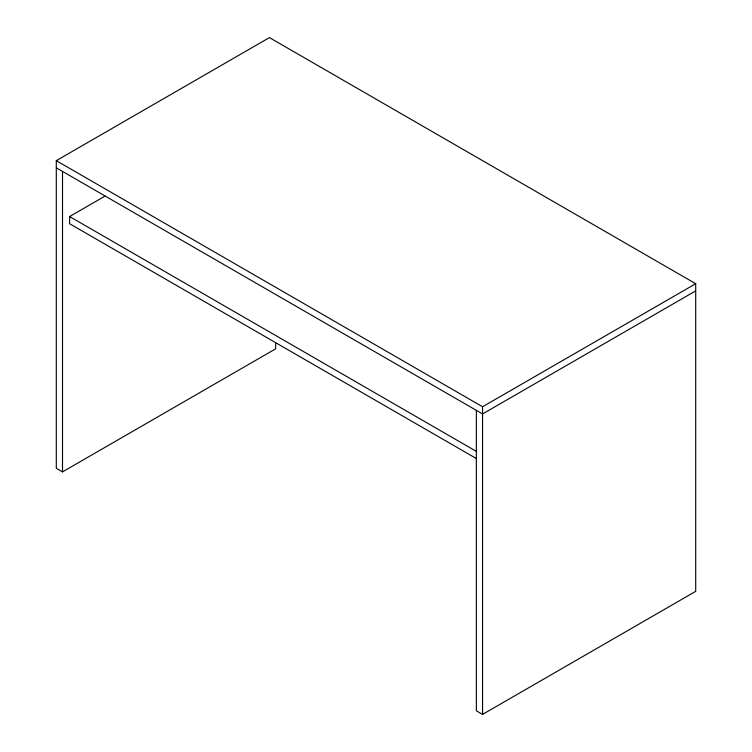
<?xml version="1.0" encoding="UTF-8"?>
<svg xmlns="http://www.w3.org/2000/svg" width="752" height="752" viewBox="0 0 752 752"><rect width="100%" height="100%" fill="white"/><g stroke="black" fill="none" stroke-linecap="round" stroke-linejoin="round"><path stroke-width="1.13" d="M275.646 342.959L275.646 348.825L62.51 471.88L56.297 468.289L56.297 160.655L269.432 37.6L695.703 283.711L695.703 591.345L482.568 714.4L476.354 710.809L476.354 410.348M476.336 458.541L69.616 223.72L69.616 216.538L105.092 196.056M56.297 160.655L482.568 406.757L695.703 283.711M695.703 290.883L482.568 413.938L56.297 167.828M69.616 216.538L476.336 451.36M482.568 406.757L482.568 714.4M62.51 171.418L62.51 471.88"/></g></svg>
